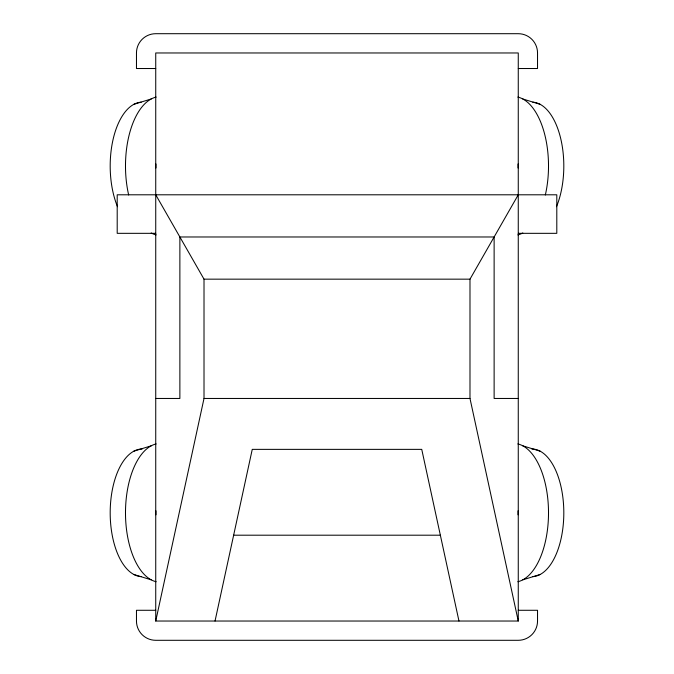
<?xml version="1.0" encoding="UTF-8"?>
<svg xmlns="http://www.w3.org/2000/svg" width="674" height="674" viewBox="0 0 674 674"><rect width="100%" height="100%" fill="white"/><g stroke="black" fill="none" stroke-linecap="round" stroke-linejoin="round"><path stroke-width="1.01" d="M155.736 621.032L155.736 52.968L518.264 52.968L518.264 621.032L155.736 621.032L204.011 398.46L204.011 279.162L155.736 194.794M215.031 621.032L252.261 449.364L421.739 449.364L458.969 621.032M518.264 621.032L469.989 398.46L469.989 279.162L518.264 194.794M133.84 104.335L151.195 98.977M133.84 451.184L151.195 445.826M522.805 579.834L540.16 574.475M155.736 68.521L136.468 68.521L136.468 52.968A19.268 19.268 0 0 1 155.736 33.7L518.264 33.7A19.268 19.268 0 0 1 537.532 52.968L537.532 68.521L518.264 68.521M155.736 233.33L117.2 233.33L117.2 194.794L556.8 194.794L556.8 233.33L518.264 233.33M204.011 279.162L469.989 279.162M155.736 398.46L179.874 398.46L179.874 236.978L494.126 236.978L494.126 398.46L518.264 398.46M204.011 398.46L469.989 398.46M233.651 535.198L440.349 535.198M155.736 610.282L136.468 610.282L136.468 621.032A19.268 19.268 0 0 0 155.736 640.3L518.264 640.3A19.268 19.268 0 0 0 537.532 621.032L537.532 610.282L518.264 610.282M522.805 98.977L540.16 104.335M522.805 445.826L540.16 451.184M133.84 574.475L151.195 579.834M155.947 514.826A69.371 34.686 -90 0 1 155.947 510.825M156.149 581.729A69.371 34.686 90 0 1 125.49 512.83A69.371 34.686 90 0 1 156.149 443.93M141.178 576.624A63.819 31.914 90 0 1 110.191 511.911A63.819 31.914 90 0 1 142.104 449.01M518.053 510.825A69.371 34.686 90 0 1 518.053 514.826M517.851 443.93A69.371 34.686 -90 0 1 548.51 512.83A69.371 34.686 -90 0 1 517.851 581.729M531.896 449.01A63.819 31.914 -90 0 1 563.809 511.911A63.819 31.914 -90 0 1 532.822 576.624M518.053 163.976A69.371 34.686 90 0 1 518.053 167.978M517.851 97.081A69.371 34.686 -90 0 1 545.333 194.988M522.805 232.985A69.371 34.686 -90 0 1 517.851 234.881M532.822 102.187A63.819 31.914 -90 0 1 560.97 139.67A63.819 31.914 -90 0 1 556.471 206.707M155.947 167.978A69.371 34.686 -90 0 1 155.947 163.976M156.149 234.881A69.371 34.686 90 0 1 151.195 232.985M128.667 194.988A69.371 34.686 90 0 1 156.149 97.081M117.529 206.707A63.819 31.914 90 0 1 113.03 139.67A63.819 31.914 90 0 1 141.178 102.187"/></g></svg>
